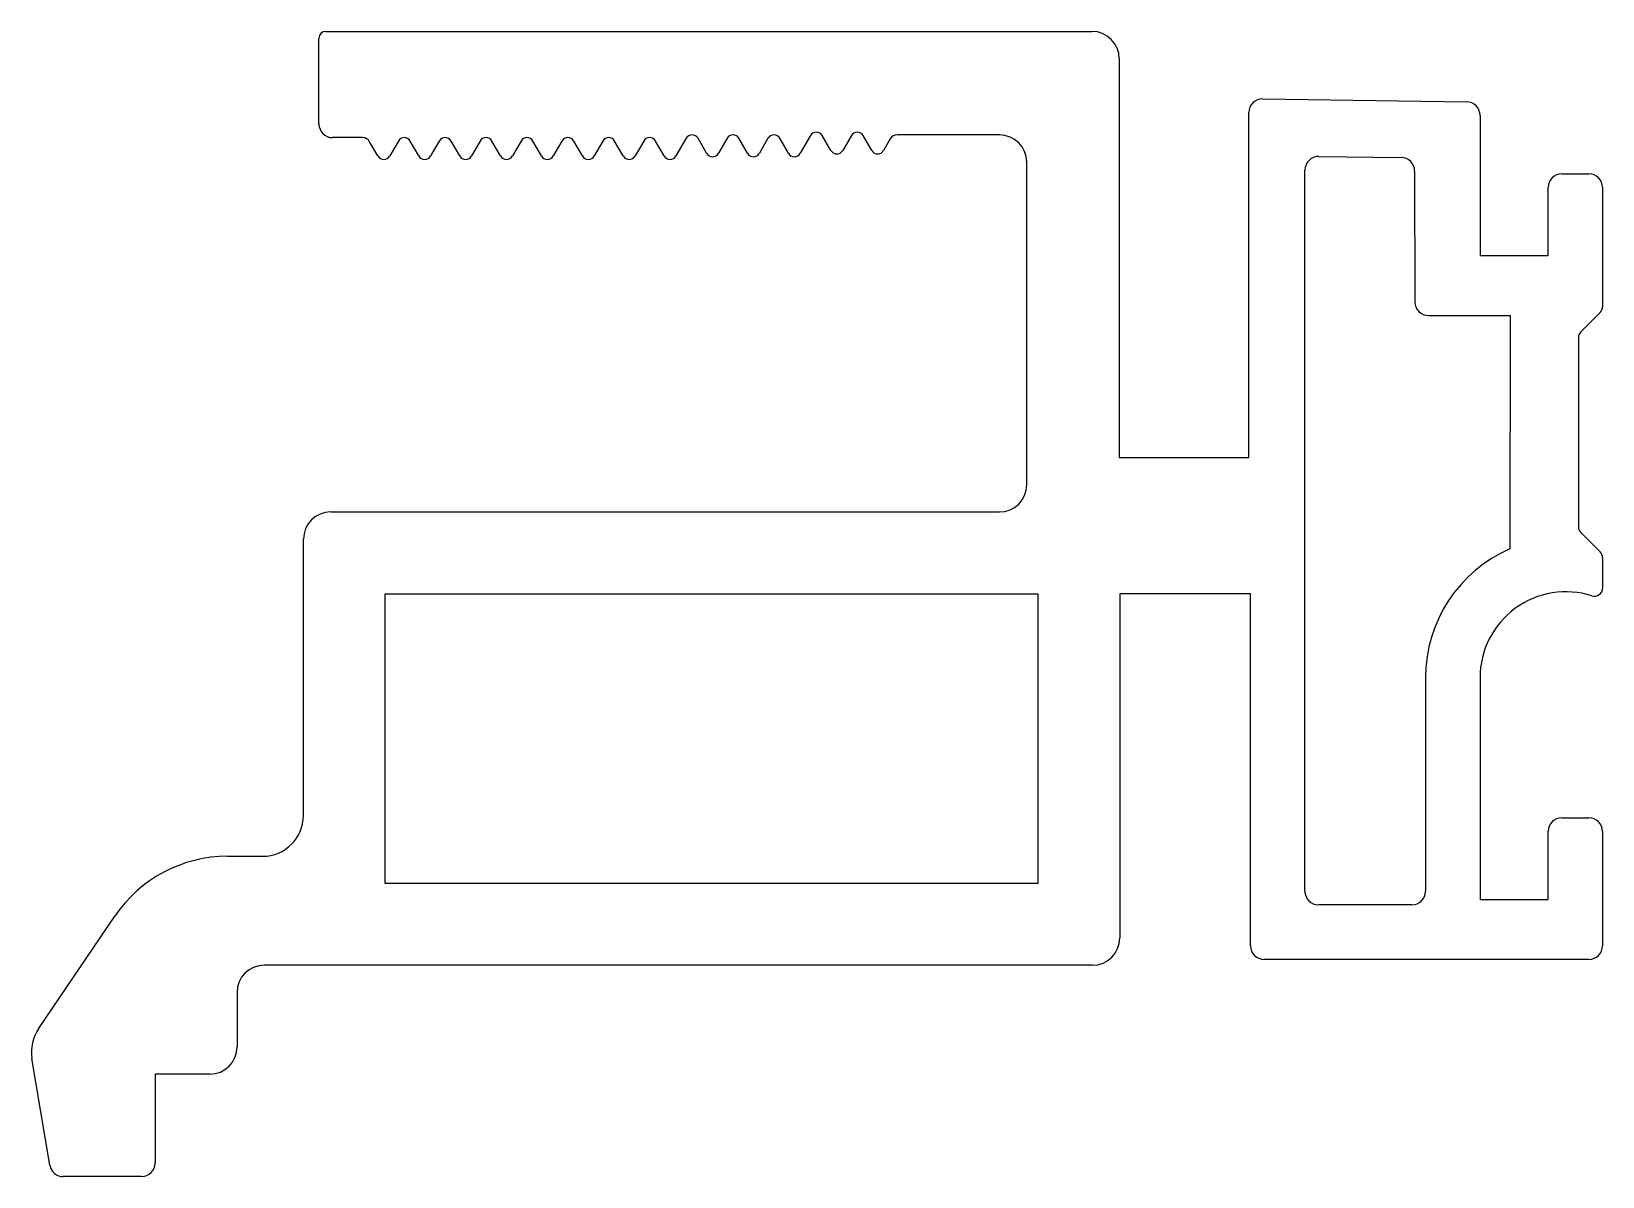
# Model space of a CAD drawing. Extents: x 1333.6 to 1391.3, y 1044.2 to 1086.3.
import ezdxf

# ---------------------------------------------------------------- set-up
doc = ezdxf.new("R2010")
doc.units = 0
doc.layers.get('0').update_dxf_attribs({"linetype": 'CONTINUOUS'})

msp = doc.modelspace()

# ---------------------------------------------------------------- linework, layer by layer
for p, q in [((1344.182, 1082.881), (1344.182, 1086.031)), ((1344.432, 1086.281), (1372.559, 1086.281)), ((1373.559, 1085.281), (1373.559, 1070.635)), ((1378.821, 1083.8), (1386.306, 1083.695)), ((1378.316, 1070.635), (1378.314, 1083.3)), ((1386.799, 1083.195), (1386.799, 1078.049)), ((1369.159, 1082.481), (1365.413, 1082.481)), ((1345.783, 1082.381), (1344.682, 1082.381)), ((1346.346, 1081.706), (1346.043, 1082.231)), ((1347.097, 1082.256), (1346.779, 1081.706)), ((1347.847, 1081.706), (1347.53, 1082.256)), ((1348.598, 1082.256), (1348.28, 1081.706)), ((1349.348, 1081.706), (1349.031, 1082.256)), ((1350.099, 1082.256), (1349.781, 1081.706)), ((1350.849, 1081.706), (1350.532, 1082.256)), ((1351.6, 1082.256), (1351.282, 1081.706)), ((1352.351, 1081.706), (1352.033, 1082.256)), ((1353.101, 1082.256), (1352.784, 1081.706)), ((1353.852, 1081.706), (1353.534, 1082.256)), ((1354.602, 1082.256), (1354.285, 1081.706)), ((1355.353, 1081.706), (1355.035, 1082.256)), ((1356.103, 1082.256), (1355.786, 1081.706)), ((1356.854, 1081.706), (1356.536, 1082.256)), ((1357.662, 1082.356), (1357.287, 1081.706)), ((1358.413, 1081.806), (1358.095, 1082.356)), ((1359.163, 1082.356), (1358.846, 1081.806)), ((1359.914, 1081.806), (1359.596, 1082.356)), ((1360.664, 1082.356), (1360.347, 1081.806)), ((1361.415, 1081.806), (1361.097, 1082.356)), ((1362.223, 1082.456), (1361.848, 1081.806)), ((1362.974, 1081.906), (1362.656, 1082.456)), ((1363.724, 1082.456), (1363.407, 1081.906)), ((1364.475, 1081.906), (1364.157, 1082.456)), ((1365.153, 1082.331), (1364.908, 1081.906)), ((1370.159, 1069.635), (1370.159, 1081.481)), ((1380.88, 1081.691), (1383.906, 1081.653)), ((1380.374, 1054.708), (1380.374, 1081.191)), ((1384.399, 1081.155), (1384.409, 1076.348)), ((1389.798, 1081.049), (1390.798, 1081.049)), ((1389.298, 1078.049), (1389.298, 1080.549)), ((1391.298, 1080.549), (1391.298, 1076.173)), ((1386.799, 1078.049), (1389.298, 1078.049)), ((1384.909, 1075.849), (1387.909, 1075.849)), ((1387.909, 1075.849), (1387.898, 1067.279)), ((1391.21, 1075.961), (1390.497, 1075.248)), ((1390.409, 1075.036), (1390.409, 1068.092)), ((1373.559, 1070.635), (1378.316, 1070.635)), ((1344.614, 1068.635), (1369.159, 1068.635)), ((1343.614, 1057.493), (1343.614, 1067.635)), ((1390.497, 1067.88), (1391.21, 1067.167)), ((1391.298, 1066.955), (1391.298, 1065.842)), ((1346.614, 1054.993), (1346.614, 1065.635)), ((1346.614, 1065.635), (1370.574, 1065.635)), ((1370.574, 1065.635), (1370.574, 1054.993)), ((1373.574, 1065.635), (1373.574, 1052.993)), ((1378.374, 1065.635), (1373.574, 1065.635)), ((1378.374, 1052.708), (1378.374, 1065.635)), ((1384.799, 1062.555), (1384.799, 1054.708)), ((1386.799, 1062.555), (1386.799, 1054.408)), ((1389.798, 1057.407), (1390.798, 1057.407)), ((1389.298, 1054.408), (1389.298, 1056.907)), ((1391.298, 1056.907), (1391.298, 1052.708)), ((1340.827, 1055.993), (1342.114, 1055.993)), ((1370.574, 1054.993), (1346.614, 1054.993)), ((1384.299, 1054.208), (1380.874, 1054.208)), ((1386.799, 1054.408), (1389.298, 1054.408)), ((1333.886, 1049.66), (1336.686, 1053.796)), ((1372.574, 1051.993), (1342.174, 1051.993)), ((1390.798, 1052.208), (1378.874, 1052.208)), ((1341.174, 1050.993), (1341.174, 1048.993)), ((1334.305, 1044.65), (1333.649, 1048.571)), ((1338.174, 1047.993), (1338.174, 1044.732)), ((1340.174, 1047.993), (1338.174, 1047.993)), ((1337.674, 1044.232), (1334.798, 1044.232))]:
    msp.add_line(p, q)
for centre, radius, start, end in [((1344.432, 1086.031), 0.25, 90, 180), ((1372.559, 1085.281), 1, 0, 90), ((1378.814, 1083.3), 0.5, 89.20178, 180.00719), ((1386.299, 1083.195), 0.5, 359.99998, 89.20178), ((1344.682, 1082.881), 0.5, 180, 270), ((1357.879, 1082.231), 0.25, 30, 150), ((1359.38, 1082.231), 0.25, 30, 150), ((1360.881, 1082.231), 0.25, 30, 150), ((1362.44, 1082.331), 0.25, 30, 150), ((1363.941, 1082.331), 0.25, 30, 150), ((1365.413, 1082.181), 0.3, 90, 150), ((1369.159, 1081.481), 1, 0, 90), ((1345.783, 1082.081), 0.3, 30, 90), ((1347.313, 1082.131), 0.25, 30, 150), ((1348.814, 1082.131), 0.25, 30, 150), ((1350.315, 1082.131), 0.25, 30, 150), ((1351.816, 1082.131), 0.25, 30, 150), ((1353.318, 1082.131), 0.25, 30, 150), ((1354.819, 1082.131), 0.25, 30, 150), ((1356.32, 1082.131), 0.25, 30, 150), ((1363.19, 1082.031), 0.25, 210, 330), ((1364.691, 1082.031), 0.25, 210, 330), ((1346.563, 1081.831), 0.25, 210, 330), ((1348.064, 1081.831), 0.25, 210, 330), ((1349.565, 1081.831), 0.25, 210, 330), ((1351.066, 1081.831), 0.25, 210, 330), ((1352.567, 1081.831), 0.25, 210, 330), ((1354.068, 1081.831), 0.25, 210, 330), ((1355.569, 1081.831), 0.25, 210, 330), ((1357.07, 1081.831), 0.25, 210, 330), ((1358.629, 1081.931), 0.25, 210, 330), ((1360.13, 1081.931), 0.25, 210, 330), ((1361.631, 1081.931), 0.25, 210, 330), ((1380.874, 1081.191), 0.5, 89.28474, 180), ((1383.899, 1081.153), 0.5, 0.11956, 89.28474), ((1389.798, 1080.549), 0.5, 90, 180), ((1390.798, 1080.549), 0.5, 360, 90), ((1384.909, 1076.349), 0.5, 180.11956, 270.00001), ((1390.998, 1076.173), 0.3, 315, 360), ((1390.709, 1075.036), 0.3, 135, 180), ((1369.159, 1069.635), 1, 270, 360), ((1344.614, 1067.635), 1, 90, 180), ((1390.709, 1068.092), 0.3, 180, 225), ((1389.949, 1062.555), 5.15, 113.4749, 180), ((1390.998, 1066.955), 0.3, 360, 45), ((1390.998, 1065.842), 0.3, 252.3092, 360), ((1389.949, 1062.555), 3.15, 72.3092, 180), ((1342.114, 1057.493), 1.5, 270, 0), ((1389.798, 1056.907), 0.5, 90, 180), ((1390.798, 1056.907), 0.5, 0, 90), ((1340.827, 1050.993), 5, 90, 145.9012), ((1380.874, 1054.708), 0.5, 180, 270), ((1384.299, 1054.708), 0.5, 270, 360), ((1372.574, 1052.993), 1, 270, 0), ((1378.874, 1052.708), 0.5, 180.00001, 270.00001), ((1390.798, 1052.708), 0.5, 270.00001, 0), ((1342.174, 1050.993), 1, 90, 180), ((1335.128, 1048.819), 1.5, 145.9012, 189.50138), ((1340.174, 1048.993), 1, 270, 0), ((1334.798, 1044.732), 0.5, 189.50138, 270), ((1337.674, 1044.732), 0.5, 270, 0)]:
    msp.add_arc(centre, radius, start, end)

doc.saveas('drawing.dxf')
